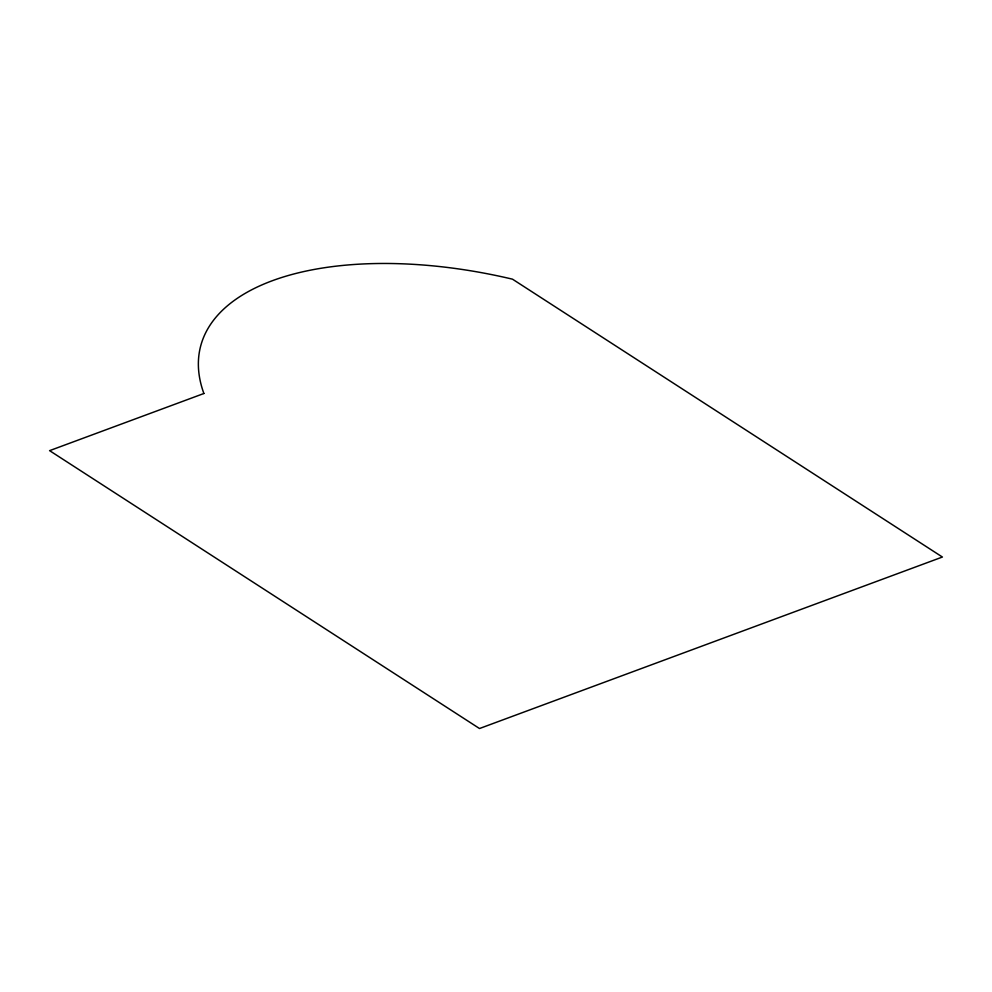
<?xml version="1.0" encoding="UTF-8"?>
<svg xmlns="http://www.w3.org/2000/svg" width="992" height="992" viewBox="0 0 992 992"><rect width="100%" height="100%" fill="white"/><g stroke="black" fill="none" stroke-linecap="round" stroke-linejoin="round"><path stroke-width="1.49" d="M203.893 393.502L49.6 450.653L479.508 728.525L942.4 557.033L512.492 279.174A295.814 142.513 14.3 0 0 203.893 393.502"/></g></svg>
